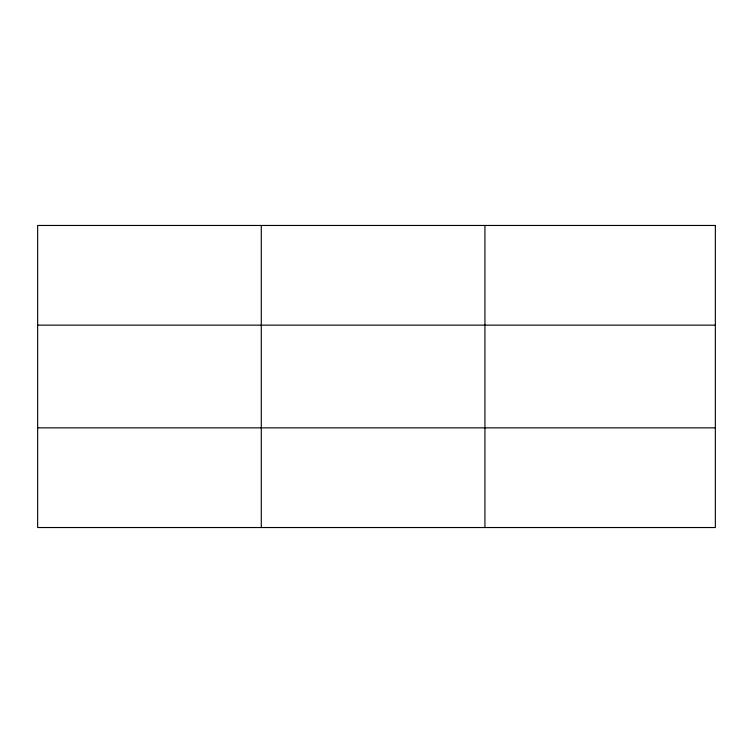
<?xml version="1.0" encoding="UTF-8"?>
<svg xmlns="http://www.w3.org/2000/svg" width="753" height="753" viewBox="0 0 753 753"><rect width="100%" height="100%" fill="white"/><g stroke="black" fill="none" stroke-linecap="round" stroke-linejoin="round"><path stroke-width="1.13" d="M261.291 225.467L261.291 527.533M484.932 225.467L484.932 527.533M37.65 325.145L715.35 325.145M37.65 427.855L715.35 427.855M715.35 225.467L715.35 527.533L37.65 527.533L37.65 225.467L715.35 225.467"/></g></svg>
